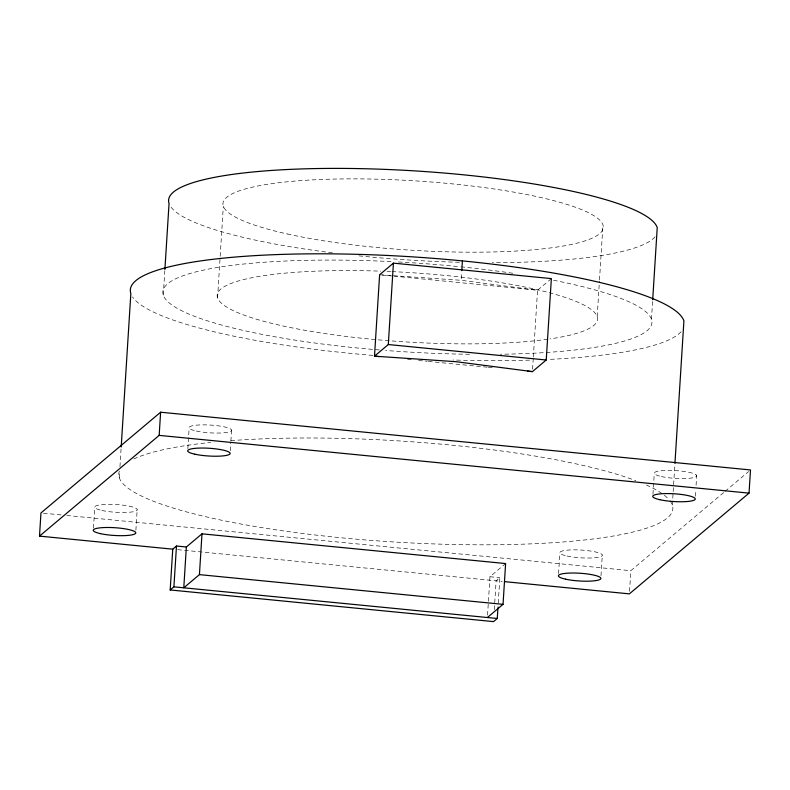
<?xml version="1.0" encoding="UTF-8"?>
<svg xmlns="http://www.w3.org/2000/svg" width="790" height="790" viewBox="0 0 790 790"><rect width="100%" height="100%" fill="white"/><g stroke="black" fill="none" stroke-linecap="round" stroke-linejoin="round"><path stroke-width="0.59" stroke-dasharray="3.95 2.96" d="M93.467 528.095L94.77 507.368M119.251 477.713L119.645 471.581M119.952 466.663L121.107 448.246M135.89 530.199L137.193 509.461M163.283 295.144L164.824 270.694M187.852 448.641L189.156 427.913M217.566 297.83L220.104 257.481M220.173 256.266L223.333 206.141M230.275 450.744L230.808 442.203M230.887 440.988L231.579 430.007M551.361 278.603L537.546 290.226L461.192 280.302L461.725 271.809M487.549 615.114L489.968 576.72L505.61 563.556M494.303 609.613L496.12 580.818L499.843 577.688L498.026 606.483M532.579 369.197L533.27 358.255M533.349 357.041L537.546 290.226L394.309 276.204M558.579 573.629L559.883 552.891M597.191 316.612L599.422 281.161M599.501 279.937L602.958 224.923M600.993 575.722L602.306 554.995M629.531 591.424L630.835 570.696L724.114 492.17M651.474 319.308L652.698 299.746M652.965 494.175L654.268 473.447M672.32 505.087L673.1 492.812M673.169 491.578L674.867 464.569M695.378 496.278L695.763 490.175M696.069 485.297L696.681 475.541M725.062 491.37L748.614 471.541M379.615 274.762L461.192 280.302M382.064 275.009L393.084 276.085M407.551 359.401L411.225 359.756M418.572 360.477L427.143 361.316M428.368 361.435L487.134 367.192M488.358 367.31L493.256 367.785M43.411 513.194L61.808 514.991M66.716 515.475L630.835 570.696M489.968 576.72L499.843 577.688M177.651 549.643L502.233 581.42M670.009 500.84A277.596 50.59 3.6 0 1 406.09 542.681A277.596 50.59 3.6 0 1 119.389 471.097M133.757 459A277.596 50.59 3.6 0 1 210.821 442.42M230.878 440.642A277.596 50.59 3.6 0 1 635.881 480.705M646.358 485.011A277.596 50.59 3.6 0 1 669.318 499.971M681.049 331.77A277.596 50.59 3.6 0 1 547.776 359.46M529.636 360.141A277.596 50.59 3.6 0 1 453.026 359.993M372.89 355.411A277.596 50.59 3.6 0 1 132.542 296.931M553.523 280.243A245.028 44.655 3.6 0 1 650.022 327.564A245.028 44.655 3.6 0 1 500.406 354.256M469.586 354.276A245.028 44.655 3.6 0 1 385.56 350.454M379.407 349.97A245.028 44.655 3.6 0 1 162.898 291.174A245.028 44.655 3.6 0 1 392.265 261.648M398.358 261.964A245.028 44.655 3.6 0 1 459.681 266.704M460.916 266.822A245.028 44.655 3.6 0 1 514.063 273.459M391.929 271.612A190.538 34.721 3.6 0 1 577.421 301.987A190.538 34.721 3.6 0 1 549.909 338.92M547.776 339.226A190.538 34.721 3.6 0 1 239.163 313.225A190.538 34.721 3.6 0 1 380.82 271.158M386.991 271.395A190.538 34.721 3.6 0 1 390.704 271.553M655.038 236.832A245.028 44.655 3.6 0 1 492.2 262.675M459.375 262.27A245.028 44.655 3.6 0 1 358.364 255.802M332.481 252.859A245.028 44.655 3.6 0 1 170.275 206.012M567.023 556.002A21.29 3.881 3.6 0 0 601.921 555.982A21.29 3.881 3.6 0 0 574.33 549.85A21.29 3.881 3.6 0 0 567.023 556.002M101.91 510.468A21.29 3.881 3.6 0 0 136.808 510.449A21.29 3.881 3.6 0 0 109.227 504.316A21.29 3.881 3.6 0 0 101.91 510.468M196.295 431.024A21.29 3.881 3.6 0 0 231.194 431.004A21.29 3.881 3.6 0 0 203.613 424.862A21.29 3.881 3.6 0 0 196.295 431.024M661.408 476.548A21.29 3.881 3.6 0 0 696.306 476.528A21.29 3.881 3.6 0 0 668.715 470.396A21.29 3.881 3.6 0 0 661.408 476.548M287.234 233.949A190.538 34.721 3.6 0 0 599.531 233.771A190.538 34.721 3.6 0 0 352.666 178.866A190.538 34.721 3.6 0 0 287.234 233.949"/><path stroke-width="1.19" d="M487.4 617.513L503.042 604.35L505.61 563.556L201.993 533.833L186.341 546.996L176.476 546.028L172.753 549.168L39.5 536.124L40.962 512.947L160.627 412.212L750.5 469.951L749.038 493.128L629.373 593.863L504.672 581.657M121.186 447.022L130.844 293.534A277.596 50.59 3.6 0 1 390.25 255.595A277.596 50.59 3.6 0 1 683.913 320.908L674.946 463.345M164.893 269.469L169.05 203.445A245.028 44.655 3.6 0 1 398.032 169.959A245.028 44.655 3.6 0 1 657.24 227.609L652.698 299.746M39.5 536.124L159.165 435.379L160.627 412.212M497.957 607.688L497.275 618.481L493.553 621.612L170.186 589.962L172.753 549.168M170.186 589.962L173.909 586.832L176.476 546.028M186.341 546.996L183.784 587.8L199.426 574.626L503.042 604.35M199.426 574.626L201.993 533.833M393.43 263.139L379.615 274.762L374.5 356.162L388.305 344.539L393.43 263.139L551.361 278.603L546.236 360.003L532.43 371.626L527.532 371.142M461.795 270.605L462.407 260.897M388.305 344.539L546.236 360.003M379.397 356.646L374.5 356.162L456.067 361.702L532.43 371.626M159.165 435.379L749.038 493.128M173.909 586.832L497.275 618.481M659.946 499.724A21.29 3.881 3.6 0 0 694.845 499.705A21.29 3.881 3.6 0 0 667.254 493.562A21.29 3.881 3.6 0 0 659.946 499.724M194.844 454.191A21.29 3.881 3.6 0 0 229.732 454.171A21.29 3.881 3.6 0 0 202.151 448.039A21.29 3.881 3.6 0 0 194.844 454.191M100.458 533.645A21.29 3.881 3.6 0 0 135.357 533.625A21.29 3.881 3.6 0 0 107.766 527.483A21.29 3.881 3.6 0 0 100.458 533.645M565.561 579.169A21.29 3.881 3.6 0 0 600.459 579.149A21.29 3.881 3.6 0 0 572.878 573.017A21.29 3.881 3.6 0 0 565.561 579.169"/></g></svg>
